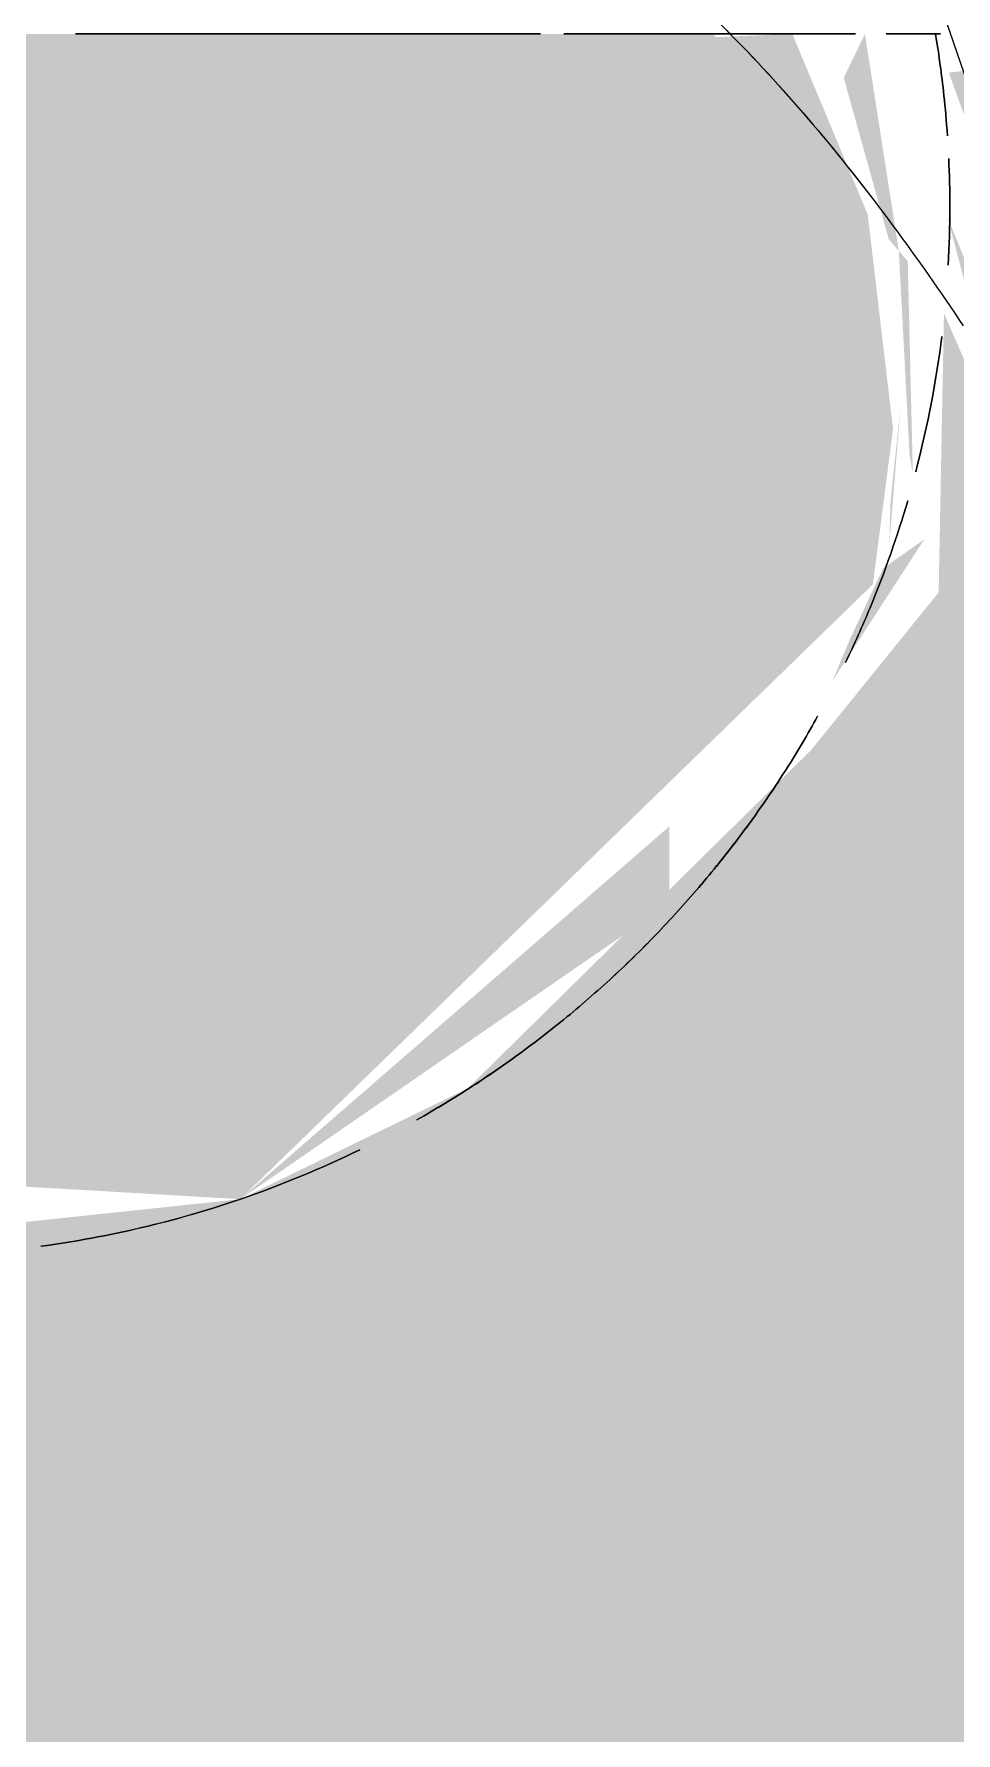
# Model space of a CAD drawing. Header units: millimetres. Extents: x 63432 to 177405, y -1987 to 27578.
# Drawn here: x 164038.39 to 164043.96, y 8829.22 to 8839.5 of the extents above; entities that cross this region are included whole.
import ezdxf

# ---------------------------------------------------------------- set-up
doc = ezdxf.new("R2010")
doc.units = ezdxf.units.MM
for name, color, linetype, lineweight, true_color in [('I-FURN-16', 7, 'Continuous', 9, 0xd1b79e), ('I-FURN-19', 7, 'Continuous', 9, 0x242424), ('I-FURN-20', 7, 'Continuous', 9, 0x3a3a3a), ('I-FURN-21', 7, 'Continuous', 9, 0x666666), ('I-FURN-23', 7, 'Continuous', 9, 0x52463a), ('I-FURN-24', 7, 'Continuous', 9, 0x1e1e1e), ('I-FURN-25', 7, 'Continuous', 9, 0x987f66), ('I-FURN-26', 7, 'Continuous', 9, 0x2d2d2d), ('I-FURN-27', 7, 'Continuous', 9, 0x463a2f), ('I-FURN-28', 7, 'Continuous', 9, 0x1a1a1a), ('I-FURN-30', 7, 'Continuous', 9, 0x4c4c4c), ('I-FURN-34', 7, 'Continuous', 9, 0xae8e6d), ('I-FURN-35', 7, 'Continuous', 9, 0x171717), ('I-FURN-36', 7, 'Continuous', 9, 0x121212), ('I-FURN-37', 7, 'Continuous', 9, 0x584c3f), ('I-FURN-38', 7, 'Continuous', 9, 0xa58c72), ('I-FURN-39', 7, 'Continuous', 9, 0x151515), ('I-FURN-48', 7, 'Continuous', 9, 0x131313), ('I-FURN-49', 7, 'Continuous', 9, 0x111111), ('I-FURN-54', 7, 'Continuous', 9, 0x3e352d), ('I-FURN-6', 7, 'Continuous', 9, 0xc0c0c0), ('I-FURN-61', 7, 'Continuous', 9, 0xcabbac), ('I-FURN-62', 7, 'Continuous', 9, 0x8b8b8b), ('I-FURN-63', 7, 'Continuous', 9, 0x4c443d), ('I-FURN-64', 7, 'Continuous', 9, 0x665b51), ('I-FURN-65', 7, 'Continuous', 9, 0x8b7c6d), ('I-FURN-70', 7, 'Continuous', 9, 0x786d63), ('I-FURN-71', 7, 'Continuous', 9, 0xa59687), ('I-FURN-78', 7, 'Continuous', 9, 0x58514a)]:
    doc.layers.add(name, color=color, linetype=linetype, lineweight=lineweight, true_color=true_color)
doc.layers.add('I-FURN-17', color=7, linetype='Continuous', lineweight=9, true_color=0x111111, transparency=0.7)

# ---------------------------------------------------------------- blocks, each defined once
blk = doc.blocks.new('Chair - Tablet Arm - Chair - Tablet Arm-26234702-Развертка 3_12-6')
at = {"layer": 'I-FURN-17'}
h = blk.add_hatch(color=256, dxfattribs=at)
h.paths.add_polyline_path([(-79978.144, 8450), (-79976.135, 8450), (-80105.424, 8826.8), (-80107.355, 8826.8), (-80105.265, 8820.434), (-80102.304, 8812.132), (-79978.373, 8450.669)])
h.paths.add_polyline_path([(-80115.982, 8832.447), (-80112.157, 8836.168), (-80112.035, 8837.109), (-80112.188, 8838.407), (-80113.123, 8839.5), (-80120.404, 8839.5), (-80121.068, 8837.606), (-80121.214, 8835.208), (-80120.579, 8832.787), (-80119.639, 8832.657), (-80116.909, 8832.501)])
h.paths.add_polyline_path([(-80114.497, 8852.2), (-80114.032, 8852.2), (-80175.226, 9030.683), (-80187.239, 9026.564), (-80127.204, 8852.2), (-80114.697, 8852.2)])
for points in [[(-80112.188, 8838.407), (-80112.644, 8839.5), (-80113.107, 8839.481), (-80112.439, 8838.7)], [(-80112, 8838.187), (-80112.205, 8839.5), (-80112.333, 8839.235), (-80112.061, 8838.258)], [(-80107.355, 8826.8), (-80105.335, 8826.833), (-80109.678, 8839.5), (-80111.698, 8839.266), (-80110.691, 8836.486), (-80107.367, 8826.837)], [(-80110.903, 8836.401), (-80111.707, 8838.396), (-80111.452, 8837.434), (-80110.964, 8836.515)]]:
    blk.add_hatch(color=256, dxfattribs=at).paths.add_polyline_path(points)
h = blk.add_hatch(color=256, dxfattribs=at)
h.paths.add_polyline_path([(-80115.982, 8832.447), (-80113.387, 8834.238), (-80113.387, 8834.704), (-80115.966, 8832.462)])
h.paths.add_polyline_path([(-80111.915, 8836.837), (-80111.946, 8838.124), (-80112, 8838.187), (-80111.935, 8836.953)])
h = blk.add_hatch(color=256, dxfattribs=at)
h.paths.add_polyline_path([(-80114.046, 8826.8), (-80107.378, 8826.874), (-80109.433, 8832.533), (-80111.727, 8837.81), (-80111.759, 8836.12), (-80112.53, 8835.166), (-80114.608, 8833.117), (-80115.982, 8832.447), (-80114.063, 8826.85)])
h.paths.add_polyline_path([(-80113.529, 8834.015), (-80113.076, 8834.563), (-80113.526, 8834.02)])
h.paths.add_polyline_path([(-80112.401, 8835.584), (-80111.846, 8836.441), (-80112.096, 8836.264), (-80112.296, 8835.836)])
h = blk.add_hatch(color=256, dxfattribs=at)
h.paths.add_polyline_path([(-80111.863, 8820.434), (-80106.007, 8822.442), (-80107.484, 8826.8), (-80114.046, 8826.8), (-80111.916, 8820.588)])
h.paths.add_polyline_path([(-80112.058, 8836.405), (-80111.988, 8837.259), (-80112.05, 8836.672)])
h = blk.add_hatch(color=256, dxfattribs=at)
h.paths.add_polyline_path([(-80120.263, 8826.8), (-80114.063, 8826.85), (-80115.982, 8832.447), (-80118.792, 8832.149), (-80120.623, 8832.3), (-80121.008, 8832.607), (-80121.893, 8833.045), (-80122.831, 8833.851), (-80120.719, 8827.429), (-80120.504, 8826.8)])
h.paths.add_polyline_path([(-80120.78, 8832.722), (-80121.074, 8832.916), (-80121.789, 8833.001), (-80121.454, 8832.761), (-80120.991, 8832.735)])
at = {"layer": 'I-FURN-23'}
blk.add_open_spline([(-80114.083, 8840.407), (-80113.983, 8840.332), (-80113.836, 8840.218), (-80113.646, 8840.065), (-80113.461, 8839.912), (-80113.237, 8839.715), (-80113.064, 8839.546), (-80112.979, 8839.459)], degree=3, knots=[-0.80555556, -0.80555556, -0.80555556, -0.80555556, -0.79166667, -0.78472222, -0.77777778, -0.76388889, -0.75, -0.75, -0.75, -0.75], dxfattribs=at)
at = {"layer": 'I-FURN-25'}
for p, q in [((-80114.166, 8839.5), (-80116.979, 8839.5)), ((-80113.049, 8839.5), (-80114.026, 8839.5))]:
    blk.add_line(p, q, dxfattribs=at)
at = {"layer": 'I-FURN-26'}
blk.add_open_spline([(-80112.979, 8839.459), (-80112.81, 8839.285), (-80112.518, 8838.96), (-80112.245, 8838.618), (-80112.129, 8838.465)], degree=3, knots=[-0.75, -0.75, -0.75, -0.75, -0.72222222, -0.70046359, -0.70046359, -0.70046359, -0.70046359], dxfattribs=at)
at = {"layer": 'I-FURN-27'}
blk.add_line((-80113.049, 8839.5), (-80112.261, 8839.5), dxfattribs=at)
at = {"layer": 'I-FURN-34'}
for p, q in [((-80116.979, 8839.5), (-80114.166, 8839.5)), ((-80114.026, 8839.5), (-80113.049, 8839.5))]:
    blk.add_line(p, q, dxfattribs=at)
at = {"layer": 'I-FURN-35'}
for points, knots in [([(-80112.322, 8835.696), (-80112.269, 8835.806), (-80112.121, 8836.137), (-80112.008, 8836.463), (-80111.946, 8836.674)], [0.40625, 0.40625, 0.40625, 0.40625, 0.4375, 0.5, 0.5, 0.5, 0.5]), ([(-80114.914, 8832.928), (-80114.8, 8832.992), (-80114.577, 8833.127), (-80114.256, 8833.351), (-80113.948, 8833.594), (-80113.705, 8833.812), (-80113.566, 8833.948), (-80113.521, 8833.995)], [0.09375, 0.09375, 0.09375, 0.09375, 0.125, 0.15625, 0.1875, 0.21875, 0.234375, 0.234375, 0.234375, 0.234375])]:
    blk.add_open_spline(points, degree=3, knots=knots, dxfattribs=at)
for points in [[(-80115.982, 8832.447), (-80115.735, 8832.532), (-80115.494, 8832.632), (-80115.259, 8832.746)], [(-80117.188, 8832.162), (-80116.778, 8832.218), (-80116.373, 8832.313), (-80115.982, 8832.447)]]:
    blk.add_open_spline(points, degree=3, dxfattribs=at)
at = {"layer": 'I-FURN-36'}
for points in [[(-80111.706, 8838.883), (-80111.718, 8839.064), (-80111.735, 8839.207), (-80111.749, 8839.309)], [(-80111.898, 8836.849), (-80111.822, 8837.138), (-80111.772, 8837.414), (-80111.74, 8837.669)]]:
    blk.add_open_spline(points, degree=3, dxfattribs=at)
at = {"layer": 'I-FURN-39'}
for points, knots in [([(-80111.946, 8836.674), (-80112.008, 8836.463), (-80112.121, 8836.137), (-80112.269, 8835.806), (-80112.322, 8835.696)], [0.5, 0.5, 0.5, 0.5, 0.5625, 0.59375, 0.59375, 0.59375, 0.59375]), ([(-80112.322, 8835.696), (-80112.269, 8835.806), (-80112.121, 8836.137), (-80112.008, 8836.463), (-80111.946, 8836.674)], [0.40625, 0.40625, 0.40625, 0.40625, 0.4375, 0.5, 0.5, 0.5, 0.5]), ([(-80113.521, 8833.995), (-80113.566, 8833.948), (-80113.705, 8833.812), (-80113.948, 8833.594), (-80114.256, 8833.351), (-80114.577, 8833.127), (-80114.8, 8832.992), (-80114.914, 8832.928)], [0.765625, 0.765625, 0.765625, 0.765625, 0.78125, 0.8125, 0.84375, 0.875, 0.90625, 0.90625, 0.90625, 0.90625]), ([(-80114.914, 8832.928), (-80114.8, 8832.992), (-80114.577, 8833.127), (-80114.256, 8833.351), (-80113.948, 8833.594), (-80113.705, 8833.812), (-80113.566, 8833.948), (-80113.521, 8833.995)], [0.09375, 0.09375, 0.09375, 0.09375, 0.125, 0.15625, 0.1875, 0.21875, 0.234375, 0.234375, 0.234375, 0.234375])]:
    blk.add_open_spline(points, degree=3, knots=knots, dxfattribs=at)
for points in [[(-80115.259, 8832.746), (-80115.494, 8832.632), (-80115.735, 8832.532), (-80115.982, 8832.447)], [(-80115.982, 8832.447), (-80115.735, 8832.532), (-80115.494, 8832.632), (-80115.259, 8832.746)], [(-80117.188, 8832.162), (-80116.778, 8832.218), (-80116.373, 8832.313), (-80115.982, 8832.447)], [(-80115.982, 8832.447), (-80116.373, 8832.313), (-80116.778, 8832.217), (-80117.188, 8832.162)]]:
    blk.add_open_spline(points, degree=3, dxfattribs=at)
at = {"layer": 'I-FURN-48'}
for points, knots in [([(-80111.946, 8836.674), (-80112.008, 8836.463), (-80112.121, 8836.137), (-80112.269, 8835.806), (-80112.322, 8835.696)], [0.5, 0.5, 0.5, 0.5, 0.5625, 0.59375, 0.59375, 0.59375, 0.59375]), ([(-80113.521, 8833.995), (-80113.566, 8833.948), (-80113.705, 8833.812), (-80113.948, 8833.594), (-80114.256, 8833.351), (-80114.47, 8833.202), (-80114.579, 8833.131)], [0.765625, 0.765625, 0.765625, 0.765625, 0.78125, 0.8125, 0.84375, 0.875, 0.875, 0.875, 0.875])]:
    blk.add_open_spline(points, degree=3, knots=knots, dxfattribs=at)
for points in [[(-80114.579, 8833.131), (-80114.689, 8833.06), (-80114.8, 8832.992), (-80114.914, 8832.928)], [(-80115.259, 8832.746), (-80115.494, 8832.632), (-80115.735, 8832.532), (-80115.982, 8832.447)], [(-80115.982, 8832.447), (-80116.373, 8832.313), (-80116.778, 8832.217), (-80117.188, 8832.162)]]:
    blk.add_open_spline(points, degree=3, dxfattribs=at)
at = {"layer": 'I-FURN-49'}
for points in [[(-80111.749, 8839.309), (-80111.766, 8839.435), (-80111.778, 8839.497), (-80111.778, 8839.5)], [(-80111.778, 8839.5), (-80111.778, 8839.497), (-80111.766, 8839.435), (-80111.749, 8839.309)], [(-80111.749, 8839.309), (-80111.766, 8839.435), (-80111.778, 8839.497), (-80111.778, 8839.5)], [(-80111.778, 8839.5), (-80111.778, 8839.497), (-80111.766, 8839.435), (-80111.749, 8839.309)], [(-80111.749, 8839.309), (-80111.735, 8839.207), (-80111.718, 8839.064), (-80111.706, 8838.883)], [(-80111.706, 8838.883), (-80111.718, 8839.064), (-80111.735, 8839.207), (-80111.749, 8839.309)], [(-80111.749, 8839.309), (-80111.735, 8839.207), (-80111.718, 8839.064), (-80111.706, 8838.883)], [(-80111.701, 8838.1), (-80111.687, 8838.344), (-80111.69, 8838.561), (-80111.698, 8838.746)], [(-80111.698, 8838.746), (-80111.69, 8838.561), (-80111.687, 8838.344), (-80111.701, 8838.1)], [(-80111.701, 8838.1), (-80111.687, 8838.344), (-80111.69, 8838.561), (-80111.698, 8838.746)], [(-80111.698, 8838.746), (-80111.69, 8838.561), (-80111.687, 8838.344), (-80111.701, 8838.1)], [(-80111.74, 8837.669), (-80111.772, 8837.414), (-80111.822, 8837.138), (-80111.898, 8836.849)], [(-80111.898, 8836.849), (-80111.822, 8837.138), (-80111.772, 8837.414), (-80111.74, 8837.669)], [(-80111.74, 8837.669), (-80111.772, 8837.414), (-80111.822, 8837.138), (-80111.898, 8836.849)], [(-80113.132, 8834.426), (-80113.05, 8834.526), (-80112.892, 8834.731), (-80112.677, 8835.048), (-80112.55, 8835.262), (-80112.491, 8835.37)], [(-80112.491, 8835.37), (-80112.55, 8835.262), (-80112.677, 8835.048), (-80112.892, 8834.731), (-80113.05, 8834.526), (-80113.132, 8834.426)], [(-80113.132, 8834.426), (-80113.05, 8834.526), (-80112.892, 8834.731), (-80112.677, 8835.048), (-80112.55, 8835.262), (-80112.491, 8835.37)], [(-80112.491, 8835.37), (-80112.55, 8835.262), (-80112.677, 8835.048), (-80112.892, 8834.731), (-80113.05, 8834.526), (-80113.132, 8834.426)], [(-80113.387, 8834.135), (-80113.343, 8834.182), (-80113.257, 8834.278), (-80113.173, 8834.377), (-80113.132, 8834.426)], [(-80113.132, 8834.426), (-80113.173, 8834.377), (-80113.257, 8834.278), (-80113.343, 8834.182), (-80113.387, 8834.135)], [(-80113.387, 8834.135), (-80113.343, 8834.182), (-80113.257, 8834.278), (-80113.173, 8834.377), (-80113.132, 8834.426)], [(-80113.132, 8834.426), (-80113.173, 8834.377), (-80113.257, 8834.278), (-80113.343, 8834.182), (-80113.387, 8834.135)]]:
    blk.add_open_spline(points, degree=3, dxfattribs=at)
at = {"layer": 'I-FURN-54'}
blk.add_line((-80112.261, 8839.5), (-80113.049, 8839.5), dxfattribs=at)
blk = doc.blocks.new('Chair - Tablet Arm - Chair - Tablet Arm-V80-Развертка 3_12-6')
at = {"layer": 'I-FURN-19'}
for points, knots in [([(-80111.946, 8836.674), (-80112.008, 8836.463), (-80112.121, 8836.137), (-80112.269, 8835.806), (-80112.322, 8835.696)], [0.5, 0.5, 0.5, 0.5, 0.5625, 0.59375, 0.59375, 0.59375, 0.59375]), ([(-80112.322, 8835.696), (-80112.269, 8835.806), (-80112.121, 8836.137), (-80112.008, 8836.463), (-80111.946, 8836.674)], [0.40625, 0.40625, 0.40625, 0.40625, 0.4375, 0.5, 0.5, 0.5, 0.5]), ([(-80113.521, 8833.995), (-80113.566, 8833.948), (-80113.705, 8833.812), (-80113.948, 8833.594), (-80114.256, 8833.351), (-80114.577, 8833.127), (-80114.8, 8832.992), (-80114.914, 8832.928)], [0.765625, 0.765625, 0.765625, 0.765625, 0.78125, 0.8125, 0.84375, 0.875, 0.90625, 0.90625, 0.90625, 0.90625]), ([(-80114.914, 8832.928), (-80114.8, 8832.992), (-80114.577, 8833.127), (-80114.256, 8833.351), (-80113.948, 8833.594), (-80113.705, 8833.812), (-80113.566, 8833.948), (-80113.521, 8833.995)], [0.09375, 0.09375, 0.09375, 0.09375, 0.125, 0.15625, 0.1875, 0.21875, 0.234375, 0.234375, 0.234375, 0.234375])]:
    blk.add_open_spline(points, degree=3, knots=knots, dxfattribs=at)
for points in [[(-80115.259, 8832.746), (-80115.494, 8832.632), (-80115.735, 8832.532), (-80115.982, 8832.447)], [(-80115.982, 8832.447), (-80115.735, 8832.532), (-80115.494, 8832.632), (-80115.259, 8832.746)], [(-80117.188, 8832.162), (-80116.778, 8832.218), (-80116.373, 8832.313), (-80115.982, 8832.447)], [(-80115.982, 8832.447), (-80116.373, 8832.313), (-80116.778, 8832.217), (-80117.188, 8832.162)]]:
    blk.add_open_spline(points, degree=3, dxfattribs=at)
at = {"layer": 'I-FURN-24'}
for points in [[(-80111.706, 8838.883), (-80111.718, 8839.064), (-80111.735, 8839.207), (-80111.749, 8839.309)], [(-80111.898, 8836.849), (-80111.822, 8837.138), (-80111.772, 8837.414), (-80111.74, 8837.669)], [(-80115.259, 8832.746), (-80115.494, 8832.632), (-80115.735, 8832.532), (-80115.982, 8832.447)], [(-80115.982, 8832.447), (-80116.373, 8832.313), (-80116.778, 8832.217), (-80117.188, 8832.162)]]:
    blk.add_open_spline(points, degree=3, dxfattribs=at)
for points, knots in [([(-80111.946, 8836.674), (-80112.008, 8836.463), (-80112.121, 8836.137), (-80112.269, 8835.806), (-80112.322, 8835.696)], [0.5, 0.5, 0.5, 0.5, 0.5625, 0.59375, 0.59375, 0.59375, 0.59375]), ([(-80113.521, 8833.995), (-80113.566, 8833.948), (-80113.705, 8833.812), (-80113.948, 8833.594), (-80114.256, 8833.351), (-80114.577, 8833.127), (-80114.8, 8832.992), (-80114.914, 8832.928)], [0.765625, 0.765625, 0.765625, 0.765625, 0.78125, 0.8125, 0.84375, 0.875, 0.90625, 0.90625, 0.90625, 0.90625])]:
    blk.add_open_spline(points, degree=3, knots=knots, dxfattribs=at)
at = {"layer": 'I-FURN-26'}
for points, knots in [([(-80112.322, 8835.696), (-80112.269, 8835.806), (-80112.121, 8836.137), (-80112.008, 8836.463), (-80111.946, 8836.674)], [0.40625, 0.40625, 0.40625, 0.40625, 0.4375, 0.5, 0.5, 0.5, 0.5]), ([(-80114.914, 8832.928), (-80114.8, 8832.992), (-80114.577, 8833.127), (-80114.256, 8833.351), (-80113.948, 8833.594), (-80113.705, 8833.812), (-80113.566, 8833.948), (-80113.521, 8833.995)], [0.09375, 0.09375, 0.09375, 0.09375, 0.125, 0.15625, 0.1875, 0.21875, 0.234375, 0.234375, 0.234375, 0.234375])]:
    blk.add_open_spline(points, degree=3, knots=knots, dxfattribs=at)
for points in [[(-80115.982, 8832.447), (-80115.735, 8832.532), (-80115.494, 8832.632), (-80115.259, 8832.746)], [(-80117.188, 8832.162), (-80116.778, 8832.218), (-80116.373, 8832.313), (-80115.982, 8832.447)]]:
    blk.add_open_spline(points, degree=3, dxfattribs=at)
at = {"layer": 'I-FURN-28'}
for points in [[(-80111.749, 8839.309), (-80111.766, 8839.435), (-80111.778, 8839.497), (-80111.778, 8839.5)], [(-80111.749, 8839.309), (-80111.735, 8839.207), (-80111.718, 8839.064), (-80111.706, 8838.883)], [(-80111.706, 8838.883), (-80111.718, 8839.064), (-80111.735, 8839.207), (-80111.749, 8839.309)], [(-80111.74, 8837.669), (-80111.772, 8837.414), (-80111.822, 8837.138), (-80111.898, 8836.849)], [(-80111.898, 8836.849), (-80111.822, 8837.138), (-80111.772, 8837.414), (-80111.74, 8837.669)], [(-80113.132, 8834.426), (-80113.05, 8834.526), (-80112.892, 8834.731), (-80112.677, 8835.048), (-80112.55, 8835.262), (-80112.491, 8835.37)], [(-80113.387, 8834.135), (-80113.343, 8834.182), (-80113.257, 8834.278), (-80113.173, 8834.377), (-80113.132, 8834.426)]]:
    blk.add_open_spline(points, degree=3, dxfattribs=at)
at = {"layer": 'I-FURN-30'}
blk.add_open_spline([(-80112.979, 8839.459), (-80112.81, 8839.285), (-80112.518, 8838.96), (-80112.245, 8838.618), (-80112.129, 8838.465)], degree=3, knots=[-0.75, -0.75, -0.75, -0.75, -0.72222222, -0.70046359, -0.70046359, -0.70046359, -0.70046359], dxfattribs=at)
at = {"layer": 'I-FURN-35'}
for points in [[(-80111.778, 8839.5), (-80111.778, 8839.497), (-80111.766, 8839.435), (-80111.749, 8839.309)], [(-80111.749, 8839.309), (-80111.766, 8839.435), (-80111.778, 8839.497), (-80111.778, 8839.5)], [(-80111.749, 8839.309), (-80111.735, 8839.207), (-80111.718, 8839.064), (-80111.706, 8838.883)], [(-80111.701, 8838.1), (-80111.687, 8838.344), (-80111.69, 8838.561), (-80111.698, 8838.746)], [(-80111.74, 8837.669), (-80111.772, 8837.414), (-80111.822, 8837.138), (-80111.898, 8836.849)], [(-80112.491, 8835.37), (-80112.55, 8835.262), (-80112.677, 8835.048), (-80112.892, 8834.731), (-80113.05, 8834.526), (-80113.132, 8834.426)], [(-80113.132, 8834.426), (-80113.05, 8834.526), (-80112.892, 8834.731), (-80112.677, 8835.048), (-80112.55, 8835.262), (-80112.491, 8835.37)], [(-80113.132, 8834.426), (-80113.173, 8834.377), (-80113.257, 8834.278), (-80113.343, 8834.182), (-80113.387, 8834.135)], [(-80113.387, 8834.135), (-80113.343, 8834.182), (-80113.257, 8834.278), (-80113.173, 8834.377), (-80113.132, 8834.426)]]:
    blk.add_open_spline(points, degree=3, dxfattribs=at)
at = {"layer": 'I-FURN-37'}
blk.add_line((-80113.049, 8839.5), (-80112.261, 8839.5), dxfattribs=at)
at = {"layer": 'I-FURN-38'}
for p, q in [((-80116.979, 8839.5), (-80114.166, 8839.5)), ((-80114.026, 8839.5), (-80113.049, 8839.5))]:
    blk.add_line(p, q, dxfattribs=at)
at = {"layer": 'I-FURN-39'}
for points in [[(-80111.778, 8839.5), (-80111.778, 8839.497), (-80111.766, 8839.435), (-80111.749, 8839.309)], [(-80111.698, 8838.746), (-80111.69, 8838.561), (-80111.687, 8838.344), (-80111.701, 8838.1)], [(-80111.701, 8838.1), (-80111.687, 8838.344), (-80111.69, 8838.561), (-80111.698, 8838.746)], [(-80112.491, 8835.37), (-80112.55, 8835.262), (-80112.677, 8835.048), (-80112.892, 8834.731), (-80113.05, 8834.526), (-80113.132, 8834.426)], [(-80113.132, 8834.426), (-80113.173, 8834.377), (-80113.257, 8834.278), (-80113.343, 8834.182), (-80113.387, 8834.135)]]:
    blk.add_open_spline(points, degree=3, dxfattribs=at)
at = {"layer": 'I-FURN-48'}
blk.add_open_spline([(-80111.698, 8838.746), (-80111.69, 8838.561), (-80111.687, 8838.344), (-80111.701, 8838.1)], degree=3, dxfattribs=at)
at = {"layer": 'I-FURN-63'}
blk.add_line((-80112.261, 8839.5), (-80113.049, 8839.5), dxfattribs=at)
at = {"layer": 'I-FURN-64'}
blk.add_open_spline([(-80113.508, 8839.95), (-80113.417, 8839.873), (-80113.237, 8839.715), (-80113.064, 8839.546), (-80112.979, 8839.459)], degree=3, dxfattribs=at)
at = {"layer": 'I-FURN-65'}
for p, q in [((-80114.166, 8839.5), (-80116.979, 8839.5)), ((-80113.049, 8839.5), (-80114.026, 8839.5))]:
    blk.add_line(p, q, dxfattribs=at)
blk = doc.blocks.new('Chair - Tablet Arm - Chair - Tablet Arm-V87-Развертка 3_12-6')
at = {"layer": 'I-FURN-20'}
for points, knots in [([(-80111.778, 8839.5), (-80111.778, 8839.497), (-80111.757, 8839.384), (-80111.718, 8839.064), (-80111.706, 8838.883)], [0, 0, 0, 0, 0.125, 0.2256753, 0.2256753, 0.2256753, 0.2256753]), ([(-80112.491, 8835.37), (-80112.55, 8835.262), (-80112.677, 8835.048), (-80112.892, 8834.731), (-80113.09, 8834.475), (-80113.257, 8834.278), (-80113.343, 8834.182), (-80113.387, 8834.135)], [0.625, 0.625, 0.625, 0.625, 0.65625, 0.6875, 0.71875, 0.734375, 0.75, 0.75, 0.75, 0.75])]:
    blk.add_open_spline(points, degree=3, knots=knots, dxfattribs=at)
for points in [[(-80111.698, 8838.746), (-80111.69, 8838.561), (-80111.687, 8838.344), (-80111.701, 8838.1)], [(-80111.701, 8838.1), (-80111.687, 8838.344), (-80111.69, 8838.561), (-80111.698, 8838.746)], [(-80111.74, 8837.669), (-80111.772, 8837.414), (-80111.822, 8837.138), (-80111.898, 8836.849)]]:
    blk.add_open_spline(points, degree=3, dxfattribs=at)
at = {"layer": 'I-FURN-21'}
blk.add_line((-80112.261, 8839.5), (-80113.049, 8839.5), dxfattribs=at)
for points, knots in [([(-80111.706, 8838.883), (-80111.718, 8839.064), (-80111.757, 8839.384), (-80111.778, 8839.497), (-80111.778, 8839.5)], [0.7743247, 0.7743247, 0.7743247, 0.7743247, 0.875, 1, 1, 1, 1]), ([(-80111.946, 8836.674), (-80112.008, 8836.463), (-80112.121, 8836.137), (-80112.269, 8835.806), (-80112.322, 8835.696)], [0.5, 0.5, 0.5, 0.5, 0.5625, 0.59375, 0.59375, 0.59375, 0.59375]), ([(-80112.322, 8835.696), (-80112.269, 8835.806), (-80112.121, 8836.137), (-80112.008, 8836.463), (-80111.946, 8836.674)], [0.40625, 0.40625, 0.40625, 0.40625, 0.4375, 0.5, 0.5, 0.5, 0.5]), ([(-80113.387, 8834.135), (-80113.343, 8834.182), (-80113.257, 8834.278), (-80113.09, 8834.475), (-80112.892, 8834.731), (-80112.677, 8835.048), (-80112.55, 8835.262), (-80112.491, 8835.37)], [0.25, 0.25, 0.25, 0.25, 0.265625, 0.28125, 0.3125, 0.34375, 0.375, 0.375, 0.375, 0.375]), ([(-80113.387, 8834.135), (-80113.431, 8834.087), (-80113.52, 8833.994), (-80113.705, 8833.812), (-80113.948, 8833.594), (-80114.256, 8833.351), (-80114.577, 8833.127), (-80114.8, 8832.992), (-80114.914, 8832.928)], [0.75, 0.75, 0.75, 0.75, 0.765625, 0.78125, 0.8125, 0.84375, 0.875, 0.90625, 0.90625, 0.90625, 0.90625]), ([(-80114.914, 8832.928), (-80114.8, 8832.992), (-80114.577, 8833.127), (-80114.256, 8833.351), (-80113.948, 8833.594), (-80113.705, 8833.812), (-80113.52, 8833.994), (-80113.431, 8834.087), (-80113.387, 8834.135)], [0.09375, 0.09375, 0.09375, 0.09375, 0.125, 0.15625, 0.1875, 0.21875, 0.234375, 0.25, 0.25, 0.25, 0.25])]:
    blk.add_open_spline(points, degree=3, knots=knots, dxfattribs=at)
for points in [[(-80111.898, 8836.849), (-80111.822, 8837.138), (-80111.772, 8837.414), (-80111.74, 8837.669)], [(-80115.259, 8832.746), (-80115.494, 8832.632), (-80115.735, 8832.532), (-80115.982, 8832.447)], [(-80115.982, 8832.447), (-80115.735, 8832.532), (-80115.494, 8832.632), (-80115.259, 8832.746)], [(-80117.188, 8832.162), (-80116.778, 8832.218), (-80116.373, 8832.313), (-80115.982, 8832.447)], [(-80115.982, 8832.447), (-80116.373, 8832.313), (-80116.778, 8832.217), (-80117.188, 8832.162)]]:
    blk.add_open_spline(points, degree=3, dxfattribs=at)
at = {"layer": 'I-FURN-26'}
blk.add_open_spline([(-80111.698, 8838.746), (-80111.69, 8838.561), (-80111.687, 8838.344), (-80111.701, 8838.1)], degree=3, dxfattribs=at)
at = {"layer": 'I-FURN-30'}
blk.add_line((-80111.748, 8839.5), (-80112.077, 8839.5), dxfattribs=at)
for points, knots in [([(-80111.778, 8839.5), (-80111.778, 8839.497), (-80111.757, 8839.384), (-80111.718, 8839.064), (-80111.706, 8838.883)], [0, 0, 0, 0, 0.125, 0.2256753, 0.2256753, 0.2256753, 0.2256753]), ([(-80111.706, 8838.883), (-80111.718, 8839.064), (-80111.757, 8839.384), (-80111.778, 8839.497), (-80111.778, 8839.5)], [0.7743247, 0.7743247, 0.7743247, 0.7743247, 0.875, 1, 1, 1, 1]), ([(-80111.946, 8836.674), (-80112.008, 8836.463), (-80112.121, 8836.137), (-80112.269, 8835.806), (-80112.322, 8835.696)], [0.5, 0.5, 0.5, 0.5, 0.5625, 0.59375, 0.59375, 0.59375, 0.59375]), ([(-80112.491, 8835.37), (-80112.55, 8835.262), (-80112.677, 8835.048), (-80112.892, 8834.731), (-80113.09, 8834.475), (-80113.257, 8834.278), (-80113.343, 8834.182), (-80113.387, 8834.135)], [0.625, 0.625, 0.625, 0.625, 0.65625, 0.6875, 0.71875, 0.734375, 0.75, 0.75, 0.75, 0.75]), ([(-80113.387, 8834.135), (-80113.343, 8834.182), (-80113.257, 8834.278), (-80113.09, 8834.475), (-80112.892, 8834.731), (-80112.677, 8835.048), (-80112.55, 8835.262), (-80112.491, 8835.37)], [0.25, 0.25, 0.25, 0.25, 0.265625, 0.28125, 0.3125, 0.34375, 0.375, 0.375, 0.375, 0.375]), ([(-80113.387, 8834.135), (-80113.431, 8834.087), (-80113.52, 8833.994), (-80113.705, 8833.812), (-80113.948, 8833.594), (-80114.256, 8833.351), (-80114.577, 8833.127), (-80114.8, 8832.992), (-80114.914, 8832.928)], [0.75, 0.75, 0.75, 0.75, 0.765625, 0.78125, 0.8125, 0.84375, 0.875, 0.90625, 0.90625, 0.90625, 0.90625])]:
    blk.add_open_spline(points, degree=3, knots=knots, dxfattribs=at)
for points in [[(-80111.701, 8838.1), (-80111.687, 8838.344), (-80111.69, 8838.561), (-80111.698, 8838.746)], [(-80111.74, 8837.669), (-80111.772, 8837.414), (-80111.822, 8837.138), (-80111.898, 8836.849)], [(-80111.898, 8836.849), (-80111.822, 8837.138), (-80111.772, 8837.414), (-80111.74, 8837.669)], [(-80115.259, 8832.746), (-80115.494, 8832.632), (-80115.735, 8832.532), (-80115.982, 8832.447)], [(-80115.982, 8832.447), (-80116.373, 8832.313), (-80116.778, 8832.217), (-80117.188, 8832.162)]]:
    blk.add_open_spline(points, degree=3, dxfattribs=at)
at = {"layer": 'I-FURN-6'}
blk.add_open_spline([(-80113.107, 8824.062), (-80113.421, 8824.355), (-80113.898, 8824.779), (-80114.541, 8825.314), (-80115.023, 8825.703), (-80115.507, 8826.074), (-80115.99, 8826.428), (-80116.461, 8826.777), (-80116.837, 8827.073), (-80117.129, 8827.313), (-80117.415, 8827.551), (-80117.761, 8827.85), (-80118.153, 8828.216), (-80118.519, 8828.598), (-80118.86, 8828.995), (-80119.283, 8829.537), (-80119.935, 8830.535), (-80120.353, 8831.477), (-80120.579, 8832.137)], degree=3, knots=[-1, -1, -1, -1, -0.9, -0.85, -0.8, -0.75, -0.7, -0.65, -0.6, -0.575, -0.55, -0.5, -0.45, -0.4, -0.35, -0.3, -0.2, 0, 0, 0, 0], dxfattribs=at)
at = {"layer": 'I-FURN-62'}
for p, q in [((-80114.166, 8839.5), (-80116.979, 8839.5)), ((-80113.049, 8839.5), (-80114.026, 8839.5))]:
    blk.add_line(p, q, dxfattribs=at)
at = {"layer": 'I-FURN-62', "flags": 128}
blk.add_lwpolyline([(-80109.858, 8834.165), (-80111.521, 8839.016), (-80112.035, 8840.514)], dxfattribs=at)
at = {"layer": 'I-FURN-62'}
for points, knots in [([(-80113.508, 8839.95), (-80113.417, 8839.873), (-80113.237, 8839.715), (-80112.891, 8839.377), (-80112.318, 8838.738), (-80111.883, 8838.143), (-80111.611, 8837.733)], [-0.7777778, -0.7777778, -0.7777778, -0.7777778, -0.7638889, -0.75, -0.7222222, -0.6666667, -0.6666667, -0.6666667, -0.6666667]), ([(-80112.322, 8835.696), (-80112.269, 8835.806), (-80112.121, 8836.137), (-80112.008, 8836.463), (-80111.946, 8836.674)], [0.40625, 0.40625, 0.40625, 0.40625, 0.4375, 0.5, 0.5, 0.5, 0.5]), ([(-80114.914, 8832.928), (-80114.8, 8832.992), (-80114.577, 8833.127), (-80114.256, 8833.351), (-80113.948, 8833.594), (-80113.705, 8833.812), (-80113.52, 8833.994), (-80113.431, 8834.087), (-80113.387, 8834.135)], [0.09375, 0.09375, 0.09375, 0.09375, 0.125, 0.15625, 0.1875, 0.21875, 0.234375, 0.25, 0.25, 0.25, 0.25])]:
    blk.add_open_spline(points, degree=3, knots=knots, dxfattribs=at)
for points in [[(-80115.982, 8832.447), (-80115.735, 8832.532), (-80115.494, 8832.632), (-80115.259, 8832.746)], [(-80117.188, 8832.162), (-80116.778, 8832.218), (-80116.373, 8832.313), (-80115.982, 8832.447)]]:
    blk.add_open_spline(points, degree=3, dxfattribs=at)
at = {"layer": 'I-FURN-70'}
blk.add_line((-80113.049, 8839.5), (-80112.261, 8839.5), dxfattribs=at)
at = {"layer": 'I-FURN-71'}
for p, q in [((-80116.979, 8839.5), (-80114.166, 8839.5)), ((-80114.026, 8839.5), (-80113.049, 8839.5))]:
    blk.add_line(p, q, dxfattribs=at)
at = {"layer": 'I-FURN-78'}
blk.add_line((-80112.077, 8839.5), (-80111.748, 8839.5), dxfattribs=at)

msp = doc.modelspace()

# ---------------------------------------------------------------- block references
at = {"layer": 'I-FURN-16'}
msp.add_blockref('Chair - Tablet Arm - Chair - Tablet Arm-26234702-Развертка 3_12-6', (244155.618, 0), dxfattribs=at)
at = {"layer": 'I-FURN-6'}
msp.add_blockref('Chair - Tablet Arm - Chair - Tablet Arm-V87-Развертка 3_12-6', (244155.618, 0), dxfattribs=at)
at = {"layer": 'I-FURN-61'}
msp.add_blockref('Chair - Tablet Arm - Chair - Tablet Arm-V80-Развертка 3_12-6', (244155.618, 0), dxfattribs=at)

doc.saveas('drawing.dxf')
